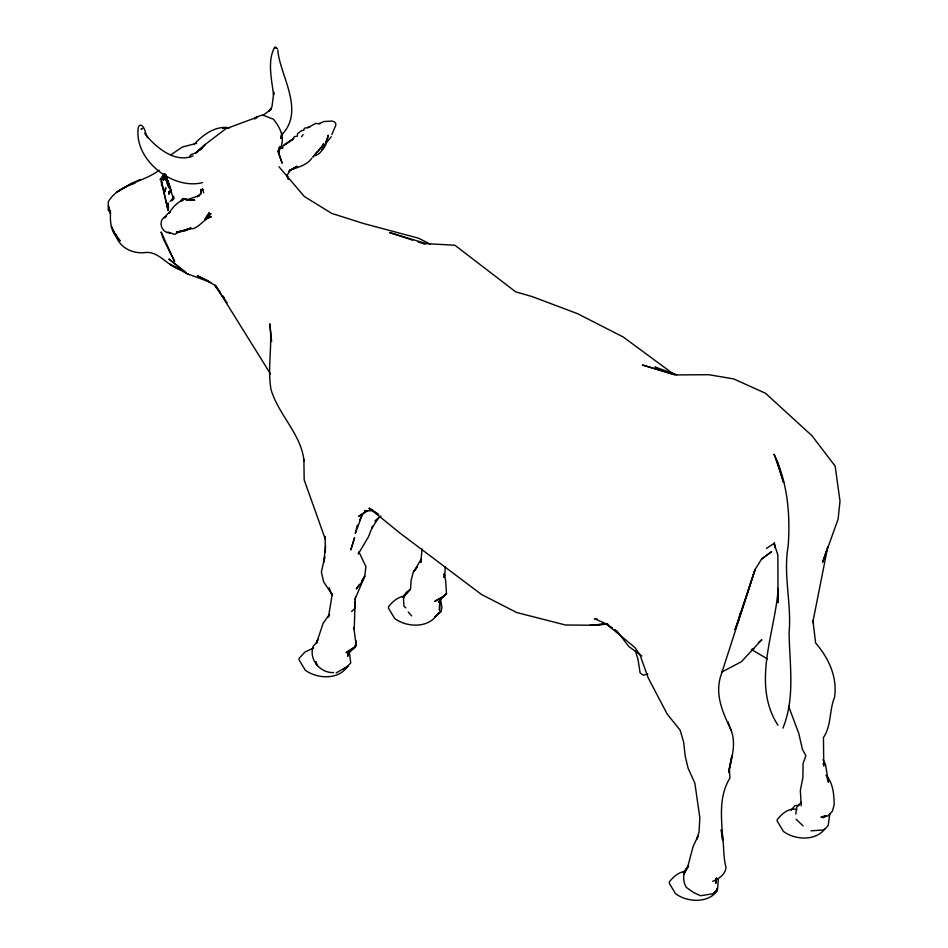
<?xml version="1.0" encoding="UTF-8"?>
<svg xmlns="http://www.w3.org/2000/svg" width="948" height="948" viewBox="0 0 948 948"><rect width="100%" height="100%" fill="white"/><g stroke="black" fill="none" stroke-linecap="round" stroke-linejoin="round"><path stroke-width="1.42" d="M829.761 813.976L828.232 825.293L825.601 828.528L823.267 829.998L811.014 830.815M439.789 599.515L439.457 610.311L439.801 601.056M716.001 880.763L715.906 883.323L716.451 877.872M445.24 566.821L444.825 575.602L443.83 577.403L444.209 573.504L445.619 580.342L446.484 593.341L438.379 602.039L439.469 600.866M163.826 175.084L163.494 180.345L163.957 174.752L160.129 179.741L164.288 174.183M718.3 879.152L717.612 889.023L712.778 893.798L700.501 895.73L693.64 892.566L686.281 887.364C682.157 880.443 682.915 871.84 688.449 865.891M355.464 597.252L354.659 608.604L351.566 611.543M167.121 180.76L166.931 183.201L168.768 187.716M325.626 546.155L323.695 562.294L324.583 558.123M795.799 814.059L796.735 807.127L801.356 802.245M278.854 148.943L278.925 153.86L282.16 163.246L278.143 151.502L279.553 147.047L278.143 151.502L278.925 153.86L278.854 148.943L278.511 151.621C286.237 140.067 281.082 128.715 273.427 119.235L262.549 115.004L256.209 117.031L254.597 118.642M716.238 878.725L715.882 880.941L716.475 878.381M421.445 559.047L420.876 562.448L422.002 548.999M812.732 622.635L827.794 546.676L822.615 562.294L838.103 519.149L840.011 501.101L835.152 466.12L811.986 435.736L765.474 393.242L733.657 378.904L708.689 374.697L675.948 374.922L642.436 365.016L674.727 374.827M324.844 556.713L321.396 571.881L323.6 581.788L332.357 595.024L331.302 592.571M761.457 559L771.625 551.641L761.469 559.284L755.106 569.475L734.984 629.721L738.054 622.042L740.127 613.463M357.337 525.097L355.322 533.38L362.563 513.934L359.659 520.132M348.2 653.883L347.561 656.49L348.769 652.639L347.975 654.369L356.152 645.363L353.829 627.517M353.497 629.199L354.327 626.32L355.144 601.293M325.602 143.717L328.352 135.114L325.543 145.245L323.41 148.741L319.346 153.481L315.459 155.638M782.918 728.135C795.408 697.704 789.506 664.512 789.103 632.612C791.699 603.675 783.036 574.808 788.167 546.095C790.442 514.847 787.622 482.674 774.03 454.104L783.664 482.141M738.054 622.042L755.106 569.475L720.172 677.867C715.337 696.365 723.099 713.157 730.754 729.379C736.738 743.801 731.418 758.151 728.704 772.573L731.963 755.556L729.344 768.354L729.96 778.024C718.264 796.747 721.665 819.273 722.731 839.928M421.208 559.107L413.731 571.727L417.381 566.857M189.612 157.344L190.655 154.797L196.532 152.581L205.325 144.369L225.802 128.786L257.56 117.066L254.739 118.856M354.943 599.314L364.767 576.242L365.928 566.679L358.913 551.866L358.261 553.976L368.452 536.805L372.659 526.152L371.663 528.64L378.252 518.201L375.017 521.127L380.942 516.079M325.685 143.148L327.57 139.332L325.911 142.283M164.075 174.005L162.926 178.307L164.419 179.172M329.584 614.612L328.411 617.101L332.073 595.368L329.146 587.713M331.824 134.64L335.817 125.195L335.722 123.43L334.348 121.782L331.859 121.06L324.015 121.534L318.884 123.643M180.641 201.035L182.834 200.348L180.641 201.035L182.834 198.476L191.022 200.49M325.365 143.267L326.55 141.133M688.568 865.939L683.804 874.127L687.549 867.361L693.13 846.434L698.392 835.413L696.709 839.253L699.043 832.036L699.837 817.721L694.86 783.178L688.094 768.188L685.143 755.71L683.662 742.118L680.119 730.15L667.143 713.986L648.171 677.82L639.971 654.867L635.03 647.614L606.376 623.95L594.503 618.724L597.121 619.127M277.823 50.054C279.34 74.347 305.92 111.011 281.402 135.114M346.956 667.285C337.867 679.965 316.916 678.898 305.244 670.141L298.964 659.701L299.201 658.22L304.972 652.023L313.693 647.946M436.388 615.655C427.299 628.334 406.348 627.268 394.688 618.499L388.407 608.071L388.633 606.59C392.591 601.506 397.84 596.979 404.452 596.15M825.104 828.54C816.015 841.231 795.064 840.165 783.404 831.396L777.123 820.956L777.348 819.487C781.839 813.787 789.009 807.447 796.889 809.556M359.375 584.335L356.306 588.969L360.714 583.755L364.767 576.242L361.686 580.863M329.371 614.482L323.043 623.429L316.514 643.254L317.9 639.367L316.004 643.313L313.255 646.133C308.396 659.18 320.116 673.175 333.566 672.582M164.371 174.231L161.373 180.997L161.634 185.689M331.255 136.725L324.465 145.151M301.511 136.725L303.087 134.64M321.573 149.689L324.24 146.182M311.679 158.34C306.749 165.734 296.854 167.251 289.235 170.664L297.127 166.208L290.941 169.917M416.551 567.911L413.245 572.13L411.136 580.342L410.543 588.898L404.974 595.131L403.504 599.006L403.931 606.199L405.863 607.893M402.426 597.323L406.135 592.725M683.271 872.492L686.98 867.882M791.142 810.22L794.851 805.61L798.915 805.409M173.863 198.559L172.05 200.739L173.484 196.26L173.484 198.784L165.782 175.084M200.466 149.808L205.325 144.369L195.324 153.161L201.912 148.232M170.083 201.45L173.911 197.22M289.033 171.493L290.515 169.917L287.232 175.084L288.275 179.16M194.139 144.274C203.322 134.592 215.504 125.361 229.617 127.814M434.836 616.887L441.128 611.27L434.836 616.887L441.128 611.27L441.922 607.467L440.405 598.093M281.094 147.461L293.323 138.941L284.08 144.937L293.667 138.491L293.003 138.846L294.342 136.69L297.423 136.097L297.435 133.751L301.523 130.706L303.822 130.255L304.308 128.264L309.7 127.103M758.436 642.531L761.837 639.687L741.395 661.716L721.511 672.227M197.291 196.639L201.023 193.641L200.727 189.564L201.023 193.641L197.291 196.639L199.578 195.466L188.462 199.305M345.795 668.008L350.713 663.031L349.622 654.096M170.948 154.749L182.336 147.059L196.58 143.302M263.165 115.218L271.282 109.198L268.877 111.106L271.946 106.934L273.818 92.3L273.545 94.907C271.768 80.106 267.135 60.885 274.576 47.4L277.456 48.609M349.67 650.127L346.067 652.71L355.05 647.14L356.152 645.363L355.891 641.026L356.152 645.363L352.348 649.261L355.05 647.14L356.093 642.91L355.05 647.14L350.879 649.273M365.655 511.683L358.64 516.399L367.883 510.664M766.458 548.371L774.125 543.429L777.893 555.125L777.976 602.75L778.213 588.412C775.156 632.873 751.16 683.781 777.988 725.315M170.723 190.761L168.981 191.887L168.803 194.328L170.877 190.797L168.981 191.887L171.398 190.619M159.122 170.19C143.492 182.431 119.045 183.651 108.285 201.746L108.345 209.828L110.478 213.336C109.873 223.633 111.722 234.038 120.218 240.899L115.49 234.12C118.678 246.907 131.381 253.649 143.954 252.701C159.027 250.071 167.334 266.874 181.198 269.836M307.65 127.767L315.601 123.441L319.926 123.785M180.464 231.205L176.494 232.106L184.884 230.992L191.022 228.231M178.745 232.201L180.784 231.028M343.354 668.861L348.07 666.231L336.291 672.796M176.494 232.106L178.745 232.177L174.645 234.429L168.009 232.082M186.578 229.949L188.972 228.658L193.06 228.693C200.289 226.193 204.365 218.763 211.463 216.571L207.091 218.17L210.8 213.667L207.091 218.17L209.389 217.4M180.855 200.952C175.901 203.773 171.932 208.418 169.005 213.17L170.45 211.677L167.038 214.402L164.798 217.827L166.469 216.073C156.989 219.818 161.053 233.552 170.545 232.924M178.745 232.177L190.963 228.077L182.834 230.625M139.866 179.622L131.677 183.284L116.474 192.29L128.525 185.535L135.007 183.177M826.17 815.576L820.921 817.069L823.338 817.745L825.341 816.192L822.947 817.01L827.723 815.979L829.607 814.285L832.38 811.18L834.204 804.71C833.908 794.519 833.387 783.415 825.981 775.203M193.013 155.863C175.783 163.305 157.534 148.575 146.715 136.085L147.793 137.626L145.032 132.921L145.731 135.007C146.265 131.417 141.323 120.491 138.337 127.352C133.407 159.205 172.181 190.287 202.481 182.632M751.705 649.368L754.43 648.515M712.695 881.344C718.596 878.915 725.516 874.566 725.99 867.373C722.649 855.167 724.592 842.132 721.215 829.796L722.435 839.81M366.746 510.474L364.47 511.008L373.322 510.593L368.914 508.389L378.679 514.8M647.804 674.075L643.206 675.142L640.137 673.021L638.004 659.393L635.243 650.423M281.39 148.208L283.096 147.888L279.838 147.011M182.253 199.542L184.576 199.127M685.309 871.319C678.697 872.148 673.435 876.675 669.478 881.759L669.252 883.24L675.533 893.668C687.205 902.437 708.144 903.503 717.245 890.812L716.783 888.549M606.376 624.033L590.035 625.206L565.458 624.993L516.684 612.527L481.501 594.491L399.807 532.977L369.471 508.246L377.932 513.875M222.685 128.395L227.852 128.051M607.609 624.033L590.035 625.206L607.727 624.14M192.29 199.898L194.85 200.229L184.493 199.163L187.04 200.206M412.688 240.164L389.498 232.533L426.363 243.66L454.839 245.212L515.724 291.877L532.101 296.546L577.735 313.764L623.286 337.05L673.838 374.294M418.151 241.965L424.977 244.205M210.918 282.468L186.401 273.439L168.886 258.994L185.63 272.1M676.671 374.721L655.068 367.054L657.557 368.488M208.572 281.011L197.421 275.785L214.212 284.85L227.105 302.791M181.08 269.611L169.692 264.184L188.972 274.719M429.989 244.027L418.554 238.197L364.233 223.704L331.836 213.454L304.32 196.497L279.008 166.777M751.515 649.57L767.382 658.872M614.742 629.863L617.136 631.546M614.731 629.982L617.112 631.7M641.915 656.016L628.785 646.489L617.124 631.285M796.107 819.238L803.11 825.909M408.244 611.97L411.669 615.904M317.367 665.638L316.122 663.991L315.957 661.716L316.893 664.335M220.303 292.292L215.243 285.135L270.536 373.998M222.827 295.871L224.51 298.253M203.287 190.406L202.327 188.64L203.761 192.764M170.071 186.851L166.955 180.713L165.616 175.416M823.03 759.585L825.483 764.467L828.505 782.254L827 777.68M727.863 721.594L731.074 730.304M288.216 178.947L286.829 174.906L287.493 177.62M777.218 460.858L783.261 482.2M774.03 543.583L775.156 547.814L774.362 542.564M165.71 174.776L170.96 190.216L165.248 173.934M788.594 706.153L798.761 733.432L802.458 749.406L805.859 755.698L803.11 763.341L802.885 777.775L800.337 790.312L801.214 805.824M304.071 461.012C301.132 433.947 278.605 415.058 271.021 389.581C267.182 367.504 272.751 345.771 269.765 323.813L271.649 341.481M823.208 763.495L823.765 766.031L823.457 737.508C831.55 725.801 829.156 710.242 834.56 697.29C837.534 676.872 828.588 658.102 815.612 642.934L812.898 620.324M168.768 186.744L168.104 182.419L165.035 179.456L164.679 175.262M325.259 536.45L325.318 539.222L304.166 479.866L303.893 459.448M325.152 536.71L325.33 552.352M164.928 189.553L165.011 191.757L165.876 187.74L164.928 189.553M281.888 133.253L280.975 138.42L281.888 133.253M354.576 537.67L350.879 549.721L354.576 537.67M209.058 212.956L204.792 219.652L209.058 212.956M323.398 144.013L321.68 147.177L323.398 144.013M321.028 147.367L317.544 151.953L321.028 147.367M446.484 593.341L444.316 595.996L434.978 601.222L444.316 595.996L446.484 593.341M407.261 591.718L404.974 595.131L410.306 589.419L407.261 591.718M316.928 152.083L313.03 156.93L316.928 152.083M142.437 128.513L141.228 128.928L142.437 128.513M275.714 47.447L274.695 47.424L275.714 47.447M612.361 628.169L606.376 623.95L612.337 628.251M110.525 211.617L108.345 209.828L110.489 211.665M115.17 234.239L111.354 226.655L115.17 234.239M174.562 261.375L163.637 239.548L161.077 232.023L174.562 261.375M110.478 213.336L108.439 205.929L110.478 213.336M168.08 210.48L161.373 180.997L168.08 210.48M168.412 208.264L167.962 203.109L168.412 208.264"/></g></svg>
